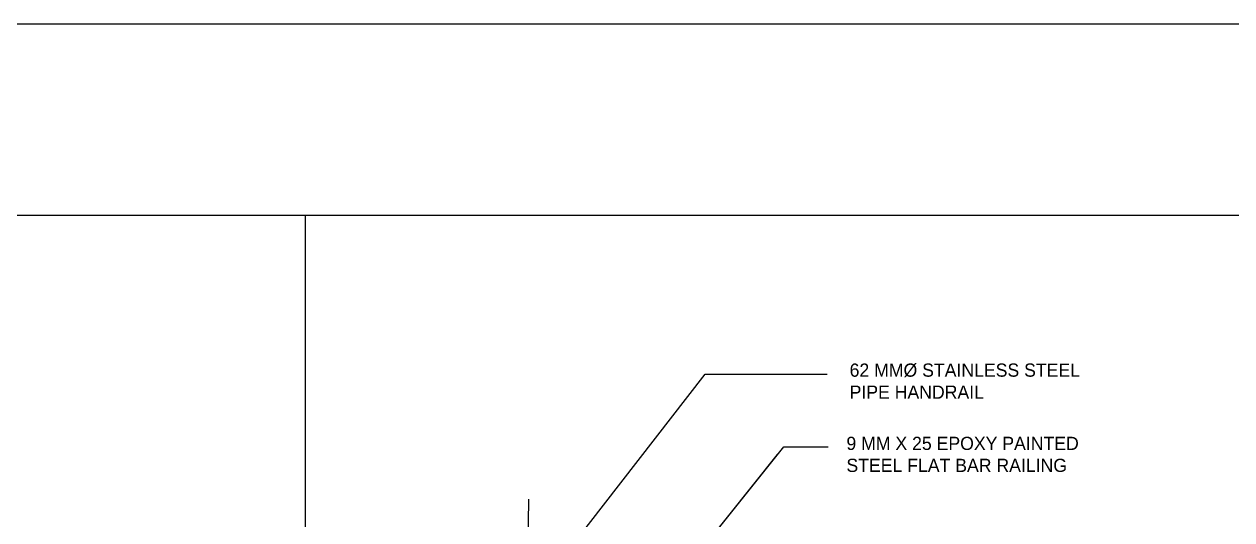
# Model space of a CAD drawing. Header units: millimetres. Extents: x 2148 to 2681, y 758 to 986.
# Drawn here: x 2629.38 to 2647.32, y 900.47 to 907.84 of the extents above; entities that cross this region are included whole.
import ezdxf

# ---------------------------------------------------------------- set-up
doc = ezdxf.new("R2010")
doc.units = ezdxf.units.MM
for name, color, linetype in [('A-Wall', 4, 'Continuous'), ("arch'l plan-pl", 8, 'Continuous'), ('DIM', 20, 'Continuous'), ('wall', 4, 'Continuous')]:
    doc.layers.add(name, color=color, linetype=linetype)
doc.styles.add('ARIALNW', font='ARIALN.TTF')
doc.styles.add('MMTX$0$ESMX$0$X-OPTA1D', font='x-opta1d')
doc.dimstyles.new('DIM 100', dxfattribs={"dimtxt": 0.2, "dimasz": 0.2, "dimexe": 0.1, "dimexo": 0, "dimgap": 0.05, "dimtad": 1, "dimzin": 0, "dimdsep": 46, "dimtxsty": 'ARIALNW', "dimcen": 0.09, "dimclrd": 6, "dimclre": 6, "dimclrt": 13, "dimadec": 0, "dimazin": 0, "dimtfac": 1, "dimtofl": 0, "dimtmove": 2, "dimatfit": 3, "dimfxl": 1, "dimtolj": 1, "dimtzin": 0, "dimarcsym": 0})

# ---------------------------------------------------------------- blocks, each defined once
blk = doc.blocks.new('A$C1DB67A09')
at = {"layer": 'wall', "color": 16, "linetype": 'ByBlock', "ltscale": 1.5, "elevation": 0}
blk.add_lwpolyline([(9.492, -81.28), (106.692, -81.28), (106.692, -9.48), (9.492, -9.48)], close=True, dxfattribs=at)

msp = doc.modelspace()

# ---------------------------------------------------------------- linework, layer by layer
at = {"layer": 'A-Wall'}
for p, q in [((2582.0500187, 904.9979002, 0), (2679.2500187, 904.9979002, 0)), ((2633.5503333, 904.9979002, 0), (2633.5503333, 886.404324, 0))]:
    msp.add_line(p, q, dxfattribs=at)
at = {"layer": "arch'l plan-pl", "elevation": 0}
msp.add_lwpolyline([(2636.8701574, 900.7789854), (2636.7912381, 895.1538959), (2635.9141286, 894.6084757), (2637.1687298, 894.4687911), (2636.6100495, 894.1950502), (2636.3882275, 890.0118038)], dxfattribs=at)

# ---------------------------------------------------------------- block references
at = {"layer": 'DIM', "color": 8}
msp.add_blockref('A$C1DB67A09', (2572.558248, 917.3189005), dxfattribs=at)

# ---------------------------------------------------------------- texts
at = {"color": 2, "char_height": 0.196, "width": 3.75127899, "attachment_point": 1, "style": 'MMTX$0$ESMX$0$X-OPTA1D'}
for s, insert in [('62 MM%%C STAINLESS STEEL PIPE HANDRAIL', (2641.6394244, 902.7953134, 0.0000001)), ('9 MM X 25 EPOXY PAINTED STEEL FLAT BAR RAILING', (2641.5919382, 901.7068398))]:
    msp.add_mtext(s, dxfattribs=dict(at, insert=insert))

# ---------------------------------------------------------------- leaders
at = {"layer": 'A-Wall'}
for points in [[(2637.0227401, 899.4560627), (2639.4939247, 902.6370678), (2641.3061995, 902.6370678)], [(2637.0190007, 897.0066304), (2640.6642085, 901.5576463), (2641.3205686, 901.5576463)], [(2637.9949173, 898.2250554), (2640.5655168, 901.4431621)]]:
    msp.add_leader(points, dimstyle='DIM 100', override={"dimgap": 0.05, "dimtad": 0}, dxfattribs=at)

doc.saveas('drawing.dxf')
